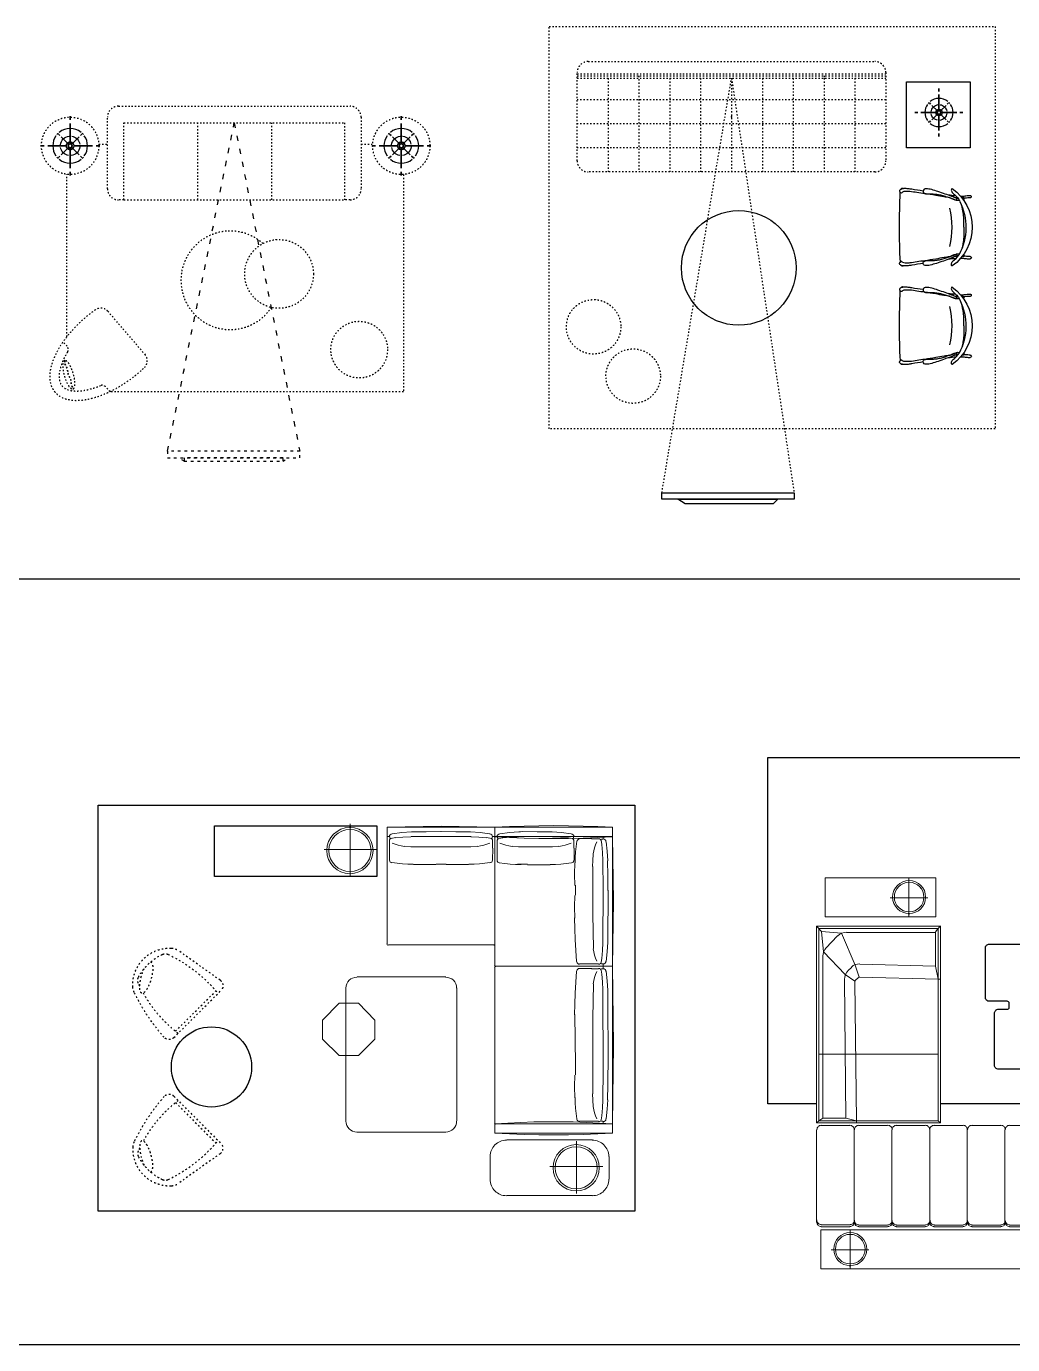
# Model space of a CAD drawing. Extents: x 185064 to 343242, y -369192 to -264966.
# Drawn here: x 240412 to 249358, y -295675 to -283719 of the extents above; entities that cross this region are included whole.
import ezdxf

# ---------------------------------------------------------------- set-up
doc = ezdxf.new("R2010")
doc.units = 0
doc.linetypes.add('ACAD_ISO03W100', pattern=[30, 12, -18])
doc.layers.add('0-墙体', color=255, linetype='Continuous', lineweight=30)
doc.layers.add('PUB_HATCH', color=163, linetype='Continuous')
doc.layers.add('打印框', color=4, linetype='Continuous')

# ---------------------------------------------------------------- blocks, each defined once
blk = doc.blocks.new('aweraetr')
at = {"layer": 'PUB_HATCH', "color": 1, "linetype": 'ACAD_ISO03W100', "ltscale": 2}
for p, q in [((14570, -483082), (14524, -483052)), ((15467, -483082), (15512, -483052))]:
    blk.add_line(p, q, dxfattribs=at)
for points in [[(14418, -482992), (14418, -483052), (15618, -483052), (15618, -482992)], [(14570, -483082), (15467, -483082), (15467, -483052), (14570, -483052)]]:
    blk.add_lwpolyline(points, close=True, dxfattribs=at)
blk = doc.blocks.new('WERAWERAWE')
at = {"color": 8, "linetype": 'Continuous'}
for p, q in [((106863.5, -18799.3), (106863.5, -18775)), ((106863.5, -18775), (106863.5, -18799.3)), ((106863.5, -18944.5), (106863.5, -18823.6)), ((106863.5, -18823.6), (106863.5, -18944.5)), ((106805.5, -18911.4), (106853.6, -18959.5)), ((106853.6, -18959.5), (106805.5, -18911.4)), ((106873.5, -18959.5), (106921.6, -18911.4)), ((106921.6, -18911.4), (106873.5, -18959.5)), ((106931.2, -18901.8), (106940.9, -18892.1)), ((106940.9, -18892.1), (106931.2, -18901.8)), ((106669.1, -18969.4), (106693.4, -18969.4)), ((106693.4, -18969.4), (106669.1, -18969.4)), ((106717.7, -18969.4), (106838.6, -18969.4)), ((106838.6, -18969.4), (106717.7, -18969.4)), ((106805.5, -19027.5), (106853.6, -18979.4)), ((106853.6, -18979.4), (106805.5, -19027.5)), ((106863.5, -19115.3), (106863.5, -18994.4)), ((106863.5, -18994.4), (106863.5, -19115.3)), ((106873.5, -18979.4), (106921.6, -19027.5)), ((106921.6, -19027.5), (106873.5, -18979.4)), ((106888.5, -18969.4), (107009.4, -18969.4)), ((107009.4, -18969.4), (106888.5, -18969.4)), ((107058, -18969.4), (107033.7, -18969.4)), ((107033.7, -18969.4), (107058, -18969.4)), ((106863.5, -19163.9), (106863.5, -19139.6)), ((106863.5, -19139.6), (106863.5, -19163.9))]:
    blk.add_line(p, q, dxfattribs=at)
at = {"color": 3, "linetype": 'Continuous'}
for p, q in [((106786.2, -18892.1), (106795.9, -18901.8)), ((106795.9, -18901.8), (106786.2, -18892.1)), ((106786.2, -19046.8), (106795.9, -19037.1)), ((106795.9, -19037.1), (106786.2, -19046.8)), ((106931.2, -19037.1), (106940.9, -19046.8)), ((106940.9, -19046.8), (106931.2, -19037.1))]:
    blk.add_line(p, q, dxfattribs=at)
for major_axis, start_param, end_param in [((113.9, 0), 0.888609, 2.25296), ((-113.9, 0.4), -0.613826, 0.003279), ((111.3, 24.3), 2.125594, 2.22504), ((111.3, 24.3), 2.125594, 2.22504), ((-111.2, 24.8), 4.06263, 4.162076), ((113.9, 0.4), -0.003338, 0.613767), ((113.9, 0.4), 3.138263, 3.755368), ((-113.9, 0.4), 2.527791, 3.144896), ((-111.3, 24.5), 0.918242, 1.017688), ((-111.3, 24.5), 0.918242, 1.017688), ((113.9, 0), 4.03019, 5.394541), ((111.2, 24.6), -1.01888, -0.919434), ((111.2, 24.6), -1.01888, -0.919434)]:
    blk.add_ellipse((106863.5, -18969.4), major_axis=major_axis, ratio=1, start_param=start_param, end_param=end_param, dxfattribs=at)
at = {"color": 8, "linetype": 'Continuous', "extrusion": (0, 0, -1)}
for major_axis, start_param, end_param in [((45.3, 45.3), 4.030214, 5.394564), ((45.3, 45.3), -0.801005, -0.701559), ((45.3, 45.3), -0.801005, -0.701559), ((45.3, 45.3), -0.617105, 0), ((46, 44.7), -0.014483, 0.602622), ((45.3, 45.3), 3.843152, 3.942598), ((45.3, 45.3), 3.843152, 3.942598), ((46, 44.7), 3.127109, 3.744214), ((45.3, 45.3), 2.524488, 3.141593), ((10.2, 9.6), 4.712363, 10.995548), ((9.91, 9.91), 3.372739, 4.481242), ((9.91, 9.91), -1.33965, -0.231147), ((9.91, 9.91), 1.801943, 2.910446), ((45.3, 45.3), 0.888621, 2.252972), ((9.91, 9.91), 0.231147, 1.33965), ((45.3, 45.3), 0.701559, 0.801005), ((45.3, 45.3), 0.701559, 0.801005), ((45.3, 45.3), 2.340587, 2.440033), ((45.3, 45.3), 2.340587, 2.440033)]:
    blk.add_ellipse((106863.5, -18969.4), major_axis=major_axis, ratio=1, start_param=start_param, end_param=end_param, dxfattribs=at)
at = {"color": 1, "linetype": 'Continuous'}
blk.add_ellipse((106863.5, -18969.4), major_axis=(-111.2, 24.8), ratio=1, start_param=4.06263, end_param=4.162076, dxfattribs=at)
at = {"color": 8, "linetype": 'Continuous'}
for major_axis, start_param, end_param in [((-24.9, 0), 3.141593, 9.424778), ((24.9, 0.3), 1.789211, 2.897713), ((-24.9, 0.3), 0.243913, 1.352416), ((12.5, 0.1), 1.791898, 2.9004), ((-12.5, 0.1), 0.240329, 1.348832), ((-12.5, 0.1), 3.382057, 4.49056), ((12.5, 0.1), -1.349407, -0.240905), ((-24.9, 0.3), 3.385683, 4.494186), ((24.9, 0.3), -1.352603, -0.2441)]:
    blk.add_ellipse((106863.5, -18969.4), major_axis=major_axis, ratio=1, start_param=start_param, end_param=end_param, dxfattribs=at)
blk = doc.blocks.new('awsrter')
at = {"layer": '0-墙体', "color": 3}
for centre, radius, start, end in [((387503, -160626), 401, 305.7317, 54.1743), ((393126, -160631), 5832, 177.0752, 182.8308), ((387808, -160220), 184, 239.1675, 267.0355), ((387363, -160626), 489, 333.5794, 27.9916), ((387888, -160371), 10, 269.953, 93.286), ((387024, -160626), 709, 346.8204, 13.0856), ((387808, -161033), 184, 92.8767, 120.7385), ((387887, -160883), 10, 266.62, 89.953)]:
    blk.add_arc(centre, radius, start, end, dxfattribs=at)
at = {"layer": '0-墙体', "color": 3, "extrusion": (0, 0, -1)}
blk.add_ellipse((387833, -160386), major_axis=(2.38, -7.1), ratio=0.668882, dxfattribs=at)
at = {"layer": '0-墙体', "color": 3}
blk.add_ellipse((387833, -160867), major_axis=(2.39, 7.09), ratio=0.668882, dxfattribs=at)
for points, knots in [([(387493, -160323), (387462, -160318), (387420, -160311), (387366, -160302), (387335, -160300), (387310, -160304), (387298, -160314), (387292, -160325), (387298, -160331), (387302, -160333)], [315.073608, 315.073608, 315.073608, 315.073608, 411.368041, 442.28984, 477.587134, 504.72179, 514.498823, 524.652631, 537.847696, 537.847696, 537.847696, 537.847696]), ([(387325, -160302), (387325, -160302), (387325, -160301), (387320, -160300), (387314, -160300), (387311, -160303), (387309, -160304)], [2.8263, 2.8263, 2.8263, 2.8263, 3.464441, 8.118627, 15.821874, 20.456079, 20.456079, 20.456079, 20.456079]), ([(387738, -160302), (387737, -160302), (387733, -160303), (387730, -160311), (387729, -160328), (387751, -160348), (387772, -160367), (387787, -160384), (387793, -160394), (387795, -160397)], [0, 0, 0, 0, 3.799787, 11.222667, 22.640105, 53.579866, 90.266542, 112.181213, 122.867868, 122.867868, 122.867868, 122.867868]), ([(387714, -160379), (387699, -160377), (387660, -160370), (387591, -160358), (387516, -160345), (387443, -160337), (387388, -160325), (387349, -160326), (387322, -160326), (387316, -160339), (387307, -160339), (387303, -160336), (387302, -160333), (387302, -160333)], [321.988457, 321.988457, 321.988457, 321.988457, 368.644284, 439.117019, 532.627704, 597.892965, 659.439925, 696.882656, 720.275485, 729.796097, 736.883417, 743.747429, 743.747483, 743.747483, 743.747483, 743.747483]), ([(387769, -160382), (387768, -160381), (387773, -160378), (387777, -160375), (387779, -160375)], [61.639385, 61.639385, 61.639385, 61.639385, 68.233266, 73.516136, 73.516136, 73.516136, 73.516136]), ([(387797, -160400), (387791, -160400), (387783, -160401), (387775, -160401), (387771, -160400), (387770, -160399)], [39.6476, 39.6476, 39.6476, 39.6476, 50.470307, 58.829714, 62.90437, 62.90437, 62.90437, 62.90437]), ([(387787, -160385), (387786, -160385), (387782, -160385), (387778, -160385), (387774, -160384)], [42.895046, 42.895046, 42.895046, 42.895046, 45.554577, 56.033693, 56.033693, 56.033693, 56.033693]), ([(387809, -160367), (387814, -160367), (387828, -160366), (387849, -160364), (387871, -160361), (387882, -160361), (387887, -160361)], [105.524012, 105.524012, 105.524012, 105.524012, 119.005066, 149.530306, 168.874441, 183.875131, 183.875131, 183.875131, 183.875131]), ([(387888, -160381), (387881, -160381), (387867, -160381), (387851, -160382), (387842, -160383), (387837, -160383)], [0, 0, 0, 0, 18.844344, 43.274717, 47.412661, 47.412661, 47.412661, 47.412661]), ([(387835, -160627), (387835, -160617), (387835, -160584), (387834, -160534), (387827, -160484), (387821, -160458), (387819, -160449)], [0, 0, 0, 0, 29.255842, 97.631047, 151.168733, 179.203758, 179.203758, 179.203758, 179.203758]), ([(387835, -160627), (387835, -160636), (387835, -160669), (387834, -160719), (387826, -160769), (387820, -160795), (387818, -160805)], [0, 0, 0, 0, 29.255842, 97.631047, 151.168733, 179.203757, 179.203757, 179.203757, 179.203757]), ([(387796, -160853), (387791, -160853), (387783, -160852), (387775, -160852), (387771, -160853), (387769, -160854)], [39.6476, 39.6476, 39.6476, 39.6476, 50.470307, 58.829714, 62.90437, 62.90437, 62.90437, 62.90437]), ([(387493, -160930), (387461, -160935), (387419, -160941), (387366, -160950), (387335, -160952), (387310, -160948), (387297, -160939), (387291, -160927), (387297, -160922), (387302, -160919)], [315.073608, 315.073608, 315.073608, 315.073608, 411.368041, 442.28984, 477.587134, 504.72179, 514.498823, 524.652631, 537.847696, 537.847696, 537.847696, 537.847696]), ([(387714, -160874), (387698, -160877), (387660, -160883), (387591, -160895), (387515, -160908), (387442, -160916), (387388, -160927), (387349, -160927), (387322, -160927), (387315, -160913), (387306, -160913), (387302, -160917), (387302, -160919), (387302, -160919)], [321.988457, 321.988457, 321.988457, 321.988457, 368.644284, 439.117019, 532.627704, 597.892965, 659.439925, 696.882656, 720.275485, 729.796097, 736.883417, 743.747429, 743.747483, 743.747483, 743.747483, 743.747483]), ([(387325, -160950), (387325, -160950), (387324, -160952), (387319, -160953), (387313, -160952), (387310, -160950), (387309, -160949)], [2.8263, 2.8263, 2.8263, 2.8263, 3.464441, 8.118627, 15.821874, 20.456079, 20.456079, 20.456079, 20.456079]), ([(387768, -160871), (387768, -160872), (387773, -160876), (387777, -160878), (387778, -160879)], [61.639385, 61.639385, 61.639385, 61.639385, 68.233266, 73.516136, 73.516136, 73.516136, 73.516136]), ([(387787, -160869), (387786, -160869), (387782, -160868), (387778, -160868), (387774, -160869)], [42.895046, 42.895046, 42.895046, 42.895046, 45.554577, 56.033693, 56.033693, 56.033693, 56.033693]), ([(387809, -160886), (387813, -160886), (387828, -160887), (387849, -160890), (387870, -160893), (387882, -160893), (387887, -160893)], [105.524012, 105.524012, 105.524012, 105.524012, 119.005066, 149.530306, 168.874441, 183.875131, 183.875131, 183.875131, 183.875131]), ([(387887, -160873), (387881, -160873), (387866, -160872), (387851, -160871), (387841, -160871), (387837, -160870)], [0, 0, 0, 0, 18.844344, 43.274717, 47.412661, 47.412661, 47.412661, 47.412661])]:
    blk.add_open_spline(points, degree=3, knots=knots, dxfattribs=at)
for points in [[(387304, -160309), (387306, -160307), (387307, -160306), (387309, -160304)], [(387769, -160364), (387747, -160362), (387724, -160359), (387702, -160356)], [(387769, -160382), (387769, -160382), (387769, -160382), (387769, -160382)], [(387831, -160379), (387826, -160380), (387823, -160380), (387820, -160381)], [(387834, -160393), (387833, -160393), (387831, -160394), (387830, -160394)], [(387834, -160860), (387832, -160860), (387831, -160860), (387829, -160859)], [(387304, -160943), (387305, -160945), (387307, -160947), (387309, -160949)], [(387768, -160889), (387746, -160892), (387724, -160894), (387702, -160897)], [(387768, -160871), (387768, -160871), (387768, -160871), (387768, -160872)], [(387830, -160874), (387826, -160874), (387823, -160873), (387820, -160872)]]:
    blk.add_open_spline(points, degree=3, dxfattribs=at)
for points in [[(387774, -160384), (387735, -160369), (387679, -160348), (387618, -160327), (387565, -160311), (387540, -160305), (387521, -160304), (387501, -160308), (387493, -160323), (387496, -160335), (387519, -160346), (387540, -160347), (387568, -160347), (387610, -160350), (387649, -160358), (387687, -160370), (387719, -160381), (387753, -160392), (387770, -160399)], [(387770, -160399), (387771, -160398), (387773, -160397), (387774, -160394), (387775, -160389), (387775, -160386), (387774, -160384)], [(387774, -160869), (387735, -160884), (387678, -160905), (387617, -160926), (387565, -160942), (387540, -160947), (387520, -160949), (387501, -160945), (387493, -160930), (387496, -160917), (387518, -160906), (387540, -160906), (387568, -160906), (387609, -160903), (387648, -160895), (387687, -160883), (387719, -160873), (387753, -160861), (387769, -160854)], [(387737, -160952), (387734, -160950), (387730, -160944), (387730, -160932), (387748, -160908), (387775, -160883), (387789, -160866), (387801, -160844)], [(387769, -160854), (387771, -160855), (387772, -160856), (387774, -160860), (387775, -160864), (387774, -160867), (387774, -160869)]]:
    blk.add_spline(points, degree=3, dxfattribs=at)
blk = doc.blocks.new('waretawet')
at = {"color": 1, "linetype": 'Continuous', "ltscale": 1000}
for points in [[(1066371, 350141), (1066430, 350141), (1066430, 348941), (1066371, 348941)], [(1066371, 349996), (1066371, 349090), (1066331, 349132), (1066331, 349930)]]:
    blk.add_lwpolyline(points, close=True, dxfattribs=at)
blk = doc.blocks.new('w3231234')
at = {"color": 3, "lineweight": 0}
for points in [[(296764, -285926), (296760, -285927), (296757, -285929), (296754, -285933), (296753, -285937)], [(296757, -285939), (296757, -286416), (296757, -286896)], [(297739, -285951), (297739, -285929), (296766, -285929)], [(297502, -285970), (297496, -286018), (297491, -286067), (297488, -286116), (297486, -286164)], [(297523, -285948), (297515, -285951), (297507, -285955), (297502, -285963), (297499, -285971)], [(297524, -285948), (297634, -285948)], [(297632, -285948), (297697, -285948)], [(297679, -285973), (297668, -286000), (297659, -286028), (297653, -286056), (297649, -286085)], [(297717, -285954), (297709, -285949), (297699, -285948)], [(297736, -285951), (297725, -285952), (297714, -285954)], [(297736, -285951), (297725, -285952), (297714, -285954)], [(297722, -285964), (297720, -285959), (297717, -285954)], [(297720, -285964), (297729, -286002)], [(297735, -286143), (297733, -286071), (297726, -286000)], [(297764, -285973), (297761, -285963), (297755, -285955), (297747, -285950), (297737, -285948)], [(297764, -285973), (297761, -285963), (297755, -285955), (297747, -285950), (297737, -285948)], [(297824, -286416), (297824, -285929), (297739, -285929), (297739, -285951)], [(297782, -286147), (297775, -286060), (297764, -285974)], [(297782, -286147), (297775, -286060), (297764, -285974)], [(297651, -286086), (297646, -286143), (297644, -286200)], [(297485, -286165), (297483, -286267), (297485, -286370)], [(297644, -286633), (297644, -286416), (297644, -286201)], [(297739, -286144), (297739, -286416), (297739, -286690)], [(297783, -286415), (297782, -286281), (297780, -286147)], [(297783, -286415), (297782, -286281), (297780, -286147)], [(297485, -286462), (297483, -286564), (297485, -286666)], [(297486, -286463), (297486, -286416), (297486, -286371)], [(297739, -286883), (297739, -286905), (297824, -286905), (297824, -286416)], [(297780, -286685), (297782, -286550), (297783, -286416)], [(297780, -286685), (297782, -286550), (297783, -286416)], [(297486, -286667), (297488, -286716), (297491, -286764), (297496, -286813), (297502, -286862)], [(297644, -286631), (297646, -286688), (297651, -286745)], [(297726, -286831), (297733, -286760), (297735, -286688)], [(297764, -286857), (297775, -286771), (297782, -286684)], [(297764, -286857), (297775, -286771), (297782, -286684)], [(297649, -286746), (297653, -286775), (297659, -286803), (297668, -286831), (297679, -286858)], [(297729, -286832), (297720, -286870)], [(295047, -286903), (295041, -287037), (295036, -287170), (295033, -287304), (295032, -287437), (295033, -287571), (295036, -287704), (295041, -287838), (295047, -287971)], [(295048, -287972), (295133, -287972), (295149, -287616), (295149, -287259), (295133, -286905)], [(295048, -286905), (295133, -286905)], [(295141, -286902), (295137, -286903), (295134, -286905), (295131, -286909), (295130, -286913)], [(295156, -287887), (295133, -287887), (295133, -286915)], [(295143, -286905), (295623, -286905), (296551, -286905)], [(296561, -286915), (296561, -287887), (296539, -287887)], [(296561, -286913), (296560, -286909), (296558, -286905), (296554, -286903), (296550, -286902)], [(296572, -286902), (296568, -286903), (296564, -286905), (296562, -286909), (296561, -286913)], [(296561, -286915), (296561, -287887), (296586, -287887)], [(297729, -286905), (297252, -286905), (296573, -286905)], [(296753, -286894), (296754, -286898), (296757, -286902), (296760, -286904), (296764, -286905)], [(296766, -286905), (297739, -286905), (297739, -286883)], [(297499, -286945), (297493, -286994), (297488, -287043), (297485, -287091), (297483, -287140)], [(297499, -286860), (297502, -286869), (297507, -286876), (297515, -286881), (297523, -286883)], [(297523, -286924), (297515, -286926), (297507, -286931), (297502, -286938), (297499, -286947)], [(297634, -286886), (297524, -286883)], [(297524, -286924), (297633, -286924)], [(297696, -286883), (297632, -286883)], [(297632, -286924), (297697, -286924)], [(297679, -286949), (297668, -286976), (297659, -287004), (297653, -287032), (297649, -287061)], [(297713, -286930), (297705, -286925), (297696, -286924)], [(297699, -286883), (297709, -286882), (297717, -286877)], [(297719, -286940), (297717, -286934), (297713, -286930)], [(297714, -286877), (297725, -286879), (297736, -286880)], [(297714, -286877), (297725, -286879), (297736, -286880)], [(297736, -286927), (297725, -286928), (297714, -286930)], [(297736, -286927), (297725, -286928), (297714, -286930)], [(297717, -286877), (297720, -286873), (297722, -286867)], [(297717, -287887), (297739, -287887), (297739, -286915)], [(297736, -286904), (297729, -287037), (297724, -287170), (297721, -287304), (297720, -287437), (297721, -287571), (297724, -287704), (297729, -287837), (297736, -287971)], [(297720, -286940), (297726, -286978)], [(297739, -286913), (297738, -286909), (297735, -286905), (297732, -286903), (297728, -286902)], [(297737, -286883), (297747, -286881), (297755, -286876), (297761, -286868), (297764, -286858)], [(297737, -286883), (297747, -286881), (297755, -286876), (297761, -286868), (297764, -286858)], [(297764, -286949), (297761, -286939), (297755, -286931), (297747, -286926), (297737, -286924)], [(297764, -286949), (297761, -286939), (297755, -286931), (297747, -286926), (297737, -286924)], [(297824, -286905), (297739, -286905)], [(297782, -287123), (297775, -287036), (297764, -286950)], [(297782, -287123), (297775, -287036), (297764, -286950)], [(297822, -287971), (297828, -287838), (297833, -287704), (297836, -287571), (297837, -287437), (297836, -287304), (297833, -287170), (297828, -287037), (297822, -286903)], [(297651, -287062), (297646, -287119), (297644, -287176)], [(297735, -287119), (297733, -287047), (297726, -286975)], [(297483, -287142), (297486, -287126), (297484, -287109)], [(297486, -287202), (297486, -287158), (297486, -287110)], [(297644, -287372), (297644, -287158), (297644, -287177)], [(297736, -287429), (297739, -287158)], [(297739, -287154), (297738, -287118)], [(297783, -287154), (297782, -287138), (297780, -287122)], [(297783, -287154), (297782, -287138), (297780, -287122)], [(297780, -287423), (297782, -287289), (297783, -287155)], [(297780, -287423), (297782, -287289), (297783, -287155)], [(297482, -287200), (297480, -287303), (297482, -287405)], [(297483, -287406), (297485, -287455), (297488, -287503), (297493, -287552), (297499, -287600)], [(297644, -287370), (297646, -287427), (297651, -287484)], [(297726, -287570), (297733, -287499), (297735, -287427)], [(297764, -287596), (297775, -287510), (297782, -287423)], [(297764, -287596), (297775, -287510), (297782, -287423)], [(297649, -287485), (297653, -287514), (297659, -287542), (297668, -287570), (297679, -287597)], [(295175, -287647), (295167, -287650), (295160, -287656), (295155, -287663), (295152, -287672)], [(295156, -287783), (295156, -287672)], [(295372, -287632), (295323, -287633), (295274, -287637), (295225, -287641), (295177, -287648)], [(295574, -287631), (295472, -287628), (295369, -287630)], [(296125, -287631), (295667, -287635), (295623, -287635), (295576, -287635)], [(296517, -287645), (296418, -287638), (296318, -287633), (296219, -287630), (296120, -287628)], [(296542, -287672), (296540, -287663), (296535, -287656), (296528, -287650), (296519, -287647)], [(296542, -287672), (296542, -287783)], [(296603, -287647), (296594, -287650), (296587, -287656), (296582, -287663), (296580, -287672)], [(296583, -287783), (296583, -287672)], [(297001, -287628), (296902, -287630), (296803, -287633), (296703, -287638), (296604, -287645)], [(297203, -287631), (297101, -287628), (296999, -287630)], [(297205, -287635), (297252, -287635), (297297, -287635)], [(297499, -287630), (297397, -287628), (297295, -287631)], [(297499, -287599), (297502, -287608), (297507, -287615), (297515, -287620), (297523, -287622)], [(297695, -287648), (297647, -287641), (297598, -287637), (297549, -287633), (297500, -287632)], [(297634, -287625), (297524, -287625)], [(297696, -287622), (297632, -287622)], [(297716, -287672), (297714, -287663), (297709, -287656), (297702, -287650), (297694, -287647)], [(297696, -287622), (297705, -287621), (297713, -287616)], [(297713, -287616), (297717, -287612), (297719, -287606)], [(297714, -287616), (297725, -287618), (297736, -287619)], [(297714, -287616), (297725, -287618), (297736, -287619)], [(297726, -287571), (297720, -287609)], [(297720, -287672), (297720, -287783)], [(297737, -287622), (297747, -287620), (297755, -287615), (297761, -287607), (297764, -287597)], [(297737, -287622), (297747, -287620), (297755, -287615), (297761, -287607), (297764, -287597)], [(295156, -287845), (295155, -287780)], [(295404, -287789), (295347, -287792), (295290, -287797)], [(296403, -287799), (296090, -287792), (295623, -287792), (295405, -287792)], [(296539, -287780), (296539, -287845)], [(296583, -287845), (296583, -287780)], [(296722, -287799), (297034, -287792), (297252, -287792), (297467, -287792)], [(297579, -287797), (297522, -287792), (297465, -287789)], [(297717, -287780), (297717, -287845)], [(295623, -287972), (295133, -287972), (295133, -287887), (295156, -287887)], [(295152, -287886), (295154, -287896), (295160, -287904), (295167, -287910), (295177, -287912)], [(295152, -287886), (295154, -287896), (295160, -287904), (295167, -287910), (295177, -287912)], [(295153, -287845), (295153, -287854), (295158, -287862)], [(295159, -287862), (295156, -287873), (295156, -287885)], [(295159, -287862), (295156, -287873), (295156, -287885)], [(295158, -287862), (295163, -287866), (295168, -287868)], [(295168, -287868), (295206, -287875)], [(295289, -287797), (295260, -287801), (295232, -287808), (295205, -287817), (295178, -287828)], [(295178, -287913), (295265, -287924), (295351, -287930)], [(295178, -287913), (295265, -287924), (295351, -287930)], [(295204, -287875), (295276, -287881), (295347, -287884)], [(295348, -287884), (295623, -287887), (296346, -287884)], [(296539, -287887), (296561, -287887), (296561, -287972), (295623, -287972)], [(296343, -287930), (296430, -287924), (296516, -287913)], [(296343, -287930), (296430, -287924), (296516, -287913)], [(296347, -287884), (296419, -287881), (296490, -287875)], [(296513, -287828), (296486, -287817), (296459, -287808), (296431, -287801), (296402, -287797)], [(296491, -287875), (296526, -287868)], [(296514, -287912), (296524, -287910), (296532, -287904), (296537, -287896), (296539, -287886)], [(296514, -287912), (296524, -287910), (296532, -287904), (296537, -287896), (296539, -287886)], [(296526, -287868), (296531, -287866), (296536, -287862)], [(296536, -287862), (296541, -287854), (296542, -287845)], [(296539, -287885), (296538, -287873), (296536, -287862)], [(296539, -287885), (296538, -287873), (296536, -287862)], [(296586, -287887), (296561, -287887), (296561, -287972), (297252, -287972)], [(296580, -287845), (296581, -287854), (296586, -287862)], [(296586, -287862), (296584, -287873), (296583, -287885)], [(296586, -287862), (296584, -287873), (296583, -287885)], [(296583, -287886), (296585, -287896), (296590, -287904), (296598, -287910), (296607, -287912)], [(296583, -287886), (296585, -287896), (296590, -287904), (296598, -287910), (296607, -287912)], [(296586, -287862), (296590, -287866), (296596, -287868)], [(296633, -287875), (296599, -287868)], [(296606, -287913), (296692, -287924), (296779, -287930)], [(296606, -287913), (296692, -287924), (296779, -287930)], [(296720, -287797), (296691, -287801), (296663, -287808), (296635, -287817), (296608, -287828)], [(296631, -287875), (296703, -287881), (296775, -287884)], [(297524, -287884), (297252, -287887), (296776, -287884)], [(297252, -287972), (297739, -287972), (297739, -287887), (297717, -287887)], [(297518, -287930), (297604, -287924), (297691, -287913)], [(297518, -287930), (297604, -287924), (297691, -287913)], [(297522, -287884), (297593, -287881), (297665, -287875)], [(297691, -287828), (297664, -287817), (297637, -287808), (297608, -287801), (297580, -287797)], [(297704, -287868), (297666, -287875)], [(297692, -287912), (297702, -287910), (297709, -287904), (297715, -287896), (297717, -287886)], [(297692, -287912), (297702, -287910), (297709, -287904), (297715, -287896), (297717, -287886)], [(297701, -287868), (297706, -287866), (297711, -287862)], [(297713, -287885), (297713, -287873), (297710, -287862)], [(297713, -287885), (297713, -287873), (297710, -287862)], [(297711, -287862), (297716, -287854), (297716, -287845)], [(295351, -287925), (295485, -287928), (295620, -287928)], [(295351, -287925), (295485, -287928), (295620, -287928)], [(295623, -287931), (296343, -287928)], [(295623, -287931), (296343, -287928)], [(295648, -287972), (297477, -287972)], [(296782, -287928), (297252, -287931)], [(296782, -287928), (297252, -287931)], [(297249, -287928), (297384, -287928), (297518, -287925)], [(297249, -287928), (297384, -287928), (297518, -287925)], [(297739, -287972), (297824, -287972)]]:
    blk.add_lwpolyline(points, dxfattribs=at)
for points in [[(297824, -285929), (297824, -286905), (297833, -286416)], [(295048, -287972), (295133, -287972), (295133, -286905), (295048, -286905)], [(297824, -287972), (297739, -287972), (297739, -286905), (297824, -286905)], [(296561, -287972), (295133, -287972), (295847, -287982)], [(297739, -287972), (296561, -287972), (297151, -287982)]]:
    blk.add_lwpolyline(points, close=True, dxfattribs=at)
blk = doc.blocks.new('AWEAWERTE')
at = {"color": 3, "linetype": 'ACAD_ISO03W100', "lineweight": -2}
for p, q in [((504610.9, -516600.9), (504964.9, -516247.1)), ((505041, -516253.5), (505263.1, -516566.1))]:
    blk.add_line(p, q, dxfattribs=at)
at = {"color": 1, "linetype": 'ACAD_ISO03W100', "lineweight": -2}
blk.add_line((504658.4, -516588.5), (504961.5, -516285.6), dxfattribs=at)
for centre, radius, start, end in [((504236, -517122), 1107.2, 25.6161, 50.34869), ((505428.6, -515963.7), 991.8, 217.60466, 240.84725), ((504888.9, -516529.6), 379.4, 297.44463, 335.74712), ((505189.3, -516664.9), 50, 335.74712, 25.6161), ((505428.6, -515963.7), 991.8, 244.23395, 245.68111), ((505040.8, -516821.9), 50, 245.68111, 297.44463)]:
    blk.add_arc(centre, radius, start, end, dxfattribs=at)
at = {"color": 3, "linetype": 'ACAD_ISO03W100', "lineweight": -2}
for centre, radius, start, end in [((505000.2, -516282.5), 50, 35.39548, 134.98171), ((504646.2, -516636.3), 50, 134.98171, 228.64857), ((505181.6, -516624.1), 100, 2.83922, 35.39548), ((505617.9, -515532.3), 1520.7, 228.64857, 244.00781), ((505005.1, -516632.8), 276.7, 266.80606, 2.83922), ((504995.3, -516809.2), 100, 244.00781, 266.80606)]:
    blk.add_arc(centre, radius, start, end, dxfattribs=at)
at = {"color": 1, "linetype": 'ACAD_ISO03W100', "lineweight": -2}
blk.add_ellipse((505061.2, -516807.9), major_axis=(-117.3, -33), ratio=0.310318, start_param=3.140727, end_param=8.403288, dxfattribs=at)
blk = doc.blocks.new('awerare')
h = blk.add_hatch(color=1)
h.dxf.hatch_style = 2
h.paths.add_polyline_path([(297832, -285591), (297830, -285597), (297824, -285599), (297818, -285597), (297816, -285591), (297818, -285586), (297824, -285583), (297830, -285586)])
h = blk.add_hatch(color=1)
h.dxf.hatch_style = 2
h.paths.add_polyline_path([(294955, -287644), (294953, -287650), (294947, -287652), (294942, -287650), (294939, -287644), (294942, -287638), (294947, -287636), (294953, -287638)])
at = {"color": 1, "lineweight": 0}
blk.add_lwpolyline([(296226, -285493), (296074, -285342), (295901, -285342), (295752, -285493), (295752, -285667), (295901, -285816), (296074, -285816), (296226, -285667)], close=True, dxfattribs=at)
for points in [[(297622, -285355), (297622, -285831)], [(297852, -285591), (297376, -285591)], [(294630, -286861), (294614, -286862), (294600, -286864), (294585, -286868), (294571, -286873), (294558, -286879), (294546, -286886), (294534, -286895), (294524, -286905), (294514, -286915), (294505, -286927), (294498, -286939), (294492, -286952), (294486, -286966), (294483, -286981), (294481, -286995), (294480, -287011)], [(294631, -286861), (294837, -286861)], [(294985, -287011), (294984, -286995), (294982, -286981), (294978, -286966), (294973, -286952), (294967, -286939), (294959, -286927), (294951, -286915), (294941, -286905), (294930, -286895), (294919, -286886), (294906, -286879), (294893, -286873), (294880, -286868), (294865, -286864), (294850, -286862), (294835, -286861)], [(294483, -287789), (294483, -287012)], [(294988, -287012), (294988, -287789)], [(294745, -287404), (294745, -287884)], [(294976, -287644), (294499, -287644)], [(294480, -287788), (294481, -287803), (294483, -287818), (294486, -287832), (294492, -287846), (294498, -287859), (294505, -287872), (294514, -287883), (294524, -287894), (294534, -287903), (294546, -287912), (294558, -287920), (294571, -287926), (294585, -287931), (294600, -287935), (294614, -287937), (294630, -287938)], [(294835, -287938), (294850, -287937), (294865, -287935), (294880, -287931), (294893, -287926), (294906, -287920), (294919, -287912), (294930, -287903), (294941, -287894), (294951, -287883), (294959, -287872), (294967, -287859), (294973, -287846), (294978, -287832), (294982, -287818), (294984, -287803), (294985, -287788)], [(294837, -287941), (294631, -287941)]]:
    blk.add_lwpolyline(points, dxfattribs=at)
at = {"color": 3, "lineweight": 0}
for points in [[(295157, -285553), (295137, -285555), (295118, -285561), (295101, -285570), (295087, -285583), (295075, -285597), (295065, -285614), (295060, -285633), (295058, -285653)], [(295159, -285553), (296365, -285553)], [(296463, -285653), (296461, -285633), (296455, -285614), (296446, -285597), (296434, -285583), (296419, -285570), (296402, -285561), (296383, -285555), (296363, -285553)], [(295058, -286460), (295058, -285655)], [(296466, -285655), (296466, -286460)], [(295058, -286458), (295060, -286478), (295065, -286497), (295075, -286514), (295087, -286529), (295101, -286541), (295118, -286550), (295137, -286556), (295157, -286558)], [(296363, -286558), (296383, -286556), (296402, -286550), (296419, -286541), (296434, -286529), (296446, -286514), (296455, -286497), (296461, -286478), (296463, -286458)], [(296365, -286561), (295159, -286561)]]:
    blk.add_lwpolyline(points, dxfattribs=at)
at = {"color": 1, "lineweight": 0}
for centre, radius in [((297611, -285590), 210), ((297611, -285590), 191), ((294734, -287642), 210), ((294734, -287642), 191)]:
    blk.add_circle(centre, radius, dxfattribs=at)
at = {"layer": '打印框', "color": 8}
blk.add_lwpolyline([(294341, -283307), (298023, -283307), (298023, -288175), (294341, -288175)], close=True, dxfattribs=at)
at = {"layer": '打印框', "color": 1}
blk.add_lwpolyline([(297834, -285835), (297375, -285835), (297375, -284361), (297834, -284361)], close=True, dxfattribs=at)
blk.add_circle((295648, -284334), 364, dxfattribs=at)
at = {"color": 2, "lineweight": -2, "yscale": 1.210000000006402, "zscale": 1.21, "rotation": 180}
for p, xscale in [((905961, -909080), 1.210000000006402), ((-314665, -909080), -1.210000000006402)]:
    blk.add_blockref('AWEAWERTE', p, dxfattribs=dict(at, xscale=xscale))
at = {"layer": '打印框'}
blk.add_blockref('w3231234', (0, 0), dxfattribs=at)
blk = doc.blocks.new('A$C13056532')
at = {"color": 3}
blk.add_lwpolyline([(1776, 954), (1776, 894, 0.414214), (1806, 864), (2076, 864, -0.414214), (2136, 804), (2136, 60, -0.414214), (2076, 0), (1068, 0, -0.414214), (1008, 60), (1008, 363, 0.414214), (978, 393), (918, 393, 0.414214), (888, 363), (888, 234, -0.414214), (828, 174), (60, 174, -0.414214), (0, 234), (0, 1175, -0.414214), (60, 1235), (843, 1235, 0.414214), (873, 1265), (873, 1297, 0.414214), (843, 1327), (748, 1327, -0.414214), (688, 1387), (688, 1831, -0.414214), (748, 1891), (1937, 1891, -0.414214), (1997, 1831), (1997, 1044, -0.414214), (1937, 984), (1806, 984, 0.414214)], format="xyb", close=True, dxfattribs=at)
blk = doc.blocks.new('erter')
at = {"layer": '打印框', "color": 3}
for p, q in [((217095, -291874), (217495, -291874)), ((217095, -291974), (217495, -291974)), ((216895, -292074), (216895, -292624)), ((216995, -292074), (216995, -292624)), ((217595, -292074), (217595, -292624)), ((217695, -292074), (217695, -292624)), ((216895, -292624), (216995, -292624)), ((216995, -292594), (217595, -292594)), ((217595, -292624), (217695, -292624))]:
    blk.add_line(p, q, dxfattribs=at)
for centre, radius, start, end in [((217095, -292074), 200, 90, 180), ((217095, -292074), 100, 90, 180), ((217495, -292074), 200, 0, 90), ((217495, -292074), 100, 0, 90)]:
    blk.add_arc(centre, radius, start, end, dxfattribs=at)
blk = doc.blocks.new('ertser')
h = blk.add_hatch(color=8)
h.dxf.hatch_style = 2
h.paths.add_polyline_path([(234592, -313628), (234590, -313633), (234584, -313636), (234579, -313633), (234576, -313628), (234579, -313622), (234584, -313620), (234590, -313622)])
at = {"color": 8, "lineweight": 0}
for points in [[(234439, -313798), (234439, -313457)], [(234606, -313628), (234262, -313628)]]:
    blk.add_lwpolyline(points, dxfattribs=at)
at = {"color": 3, "lineweight": 0}
blk.add_circle((234431, -313626), 150, dxfattribs=at)
at = {"color": 1, "lineweight": 0}
blk.add_circle((234431, -313626), 134, dxfattribs=at)
blk = doc.blocks.new('w123333')
at = {"color": 3, "lineweight": 0}
for points in [[(236450, -313044), (238234, -313044)], [(236450, -314169), (236450, -313044)], [(236472, -313067), (236450, -313044)], [(237754, -313067), (236472, -313067), (236472, -313806)], [(237075, -314147), (237075, -313067)], [(237754, -313067), (237754, -313044)], [(237776, -313777), (237754, -313067)], [(237754, -313067), (238215, -313067)], [(237871, -313092), (237754, -313067)], [(237890, -313777), (237871, -313092)], [(237871, -313092), (238180, -313092)], [(238180, -313897), (238180, -313092)], [(238182, -313091), (238211, -313070), (238236, -313045)], [(238215, -313067), (238215, -314147)], [(238234, -313044), (238234, -314169)], [(236472, -313806), (236450, -313806)], [(237732, -313821), (236472, -313806)], [(236472, -313806), (236472, -314147)], [(236472, -313806), (236497, -313900)], [(237732, -313821), (237740, -313820), (237746, -313816)], [(238003, -314102), (237795, -313907), (237738, -313821)], [(237744, -313815), (237770, -313787)], [(237772, -313785), (237775, -313781), (237776, -313776)], [(237773, -313783), (237883, -313818)], [(237833, -313881), (237861, -313853)], [(237862, -313852), (237875, -313835), (237885, -313817), (237891, -313797), (237893, -313776)], [(238171, -313941), (237883, -313818)], [(236472, -314112), (236472, -313900)], [(237751, -313916), (236497, -313900)], [(236497, -313900), (236497, -314112)], [(237753, -313916), (237776, -313914), (237799, -313907), (237819, -313896), (237837, -313881)], [(238171, -313941), (238190, -314124), (238003, -314102)], [(238038, -314080), (238145, -313976)], [(238149, -313976), (238164, -313959), (238174, -313939), (238181, -313918), (238183, -313895)], [(237964, -314112), (237985, -314110), (238006, -314104), (238025, -314094), (238042, -314081)], [(236472, -314147), (236450, -314169)], [(236450, -314169), (238234, -314169)], [(236497, -314112), (236472, -314147)], [(236472, -314147), (238215, -314147)], [(236497, -314112), (237962, -314112)], [(238190, -314124), (238234, -314169)]]:
    blk.add_lwpolyline(points, dxfattribs=at)
blk = doc.blocks.new('ertaertser')
at = {"color": 3, "lineweight": 0}
for points in [[(234012, -313922), (234012, -313082)], [(234054, -313041), (234046, -313042), (234039, -313044), (234032, -313048), (234027, -313053), (234022, -313059), (234018, -313065), (234016, -313073), (234015, -313081)], [(234053, -313044), (234312, -313044)], [(234353, -313081), (234352, -313073), (234350, -313065), (234346, -313059), (234341, -313053), (234335, -313048), (234329, -313044), (234321, -313042), (234313, -313041)], [(234353, -313082), (234353, -313922)], [(234395, -313041), (234388, -313042), (234380, -313044), (234373, -313048), (234368, -313053), (234363, -313059), (234359, -313065), (234357, -313073), (234356, -313081)], [(234394, -313044), (234656, -313044)], [(234697, -313081), (234696, -313073), (234694, -313065), (234690, -313059), (234685, -313053), (234680, -313048), (234673, -313044), (234666, -313042), (234658, -313041)], [(234694, -313082), (234694, -313922)], [(234737, -313041), (234729, -313042), (234721, -313044), (234714, -313048), (234709, -313053), (234704, -313059), (234700, -313065), (234698, -313073), (234697, -313081)], [(234997, -313044), (234735, -313044)], [(235038, -313081), (235037, -313073), (235035, -313065), (235031, -313059), (235027, -313053), (235021, -313048), (235014, -313044), (235007, -313042), (234999, -313041)], [(235078, -313041), (235070, -313042), (235062, -313044), (235056, -313048), (235050, -313053), (235045, -313059), (235041, -313065), (235039, -313073), (235038, -313081)], [(235038, -313082), (235038, -313922)], [(235076, -313044), (235338, -313044)], [(235379, -313081), (235378, -313073), (235376, -313065), (235372, -313059), (235368, -313053), (235362, -313048), (235355, -313044), (235348, -313042), (235340, -313041)], [(235379, -313082), (235379, -313922)], [(235422, -313041), (235414, -313042), (235406, -313044), (235400, -313048), (235394, -313053), (235389, -313059), (235385, -313065), (235383, -313073), (235382, -313081)], [(235420, -313044), (235682, -313044)], [(235723, -313081), (235723, -313073), (235720, -313065), (235717, -313059), (235712, -313053), (235706, -313048), (235699, -313044), (235692, -313042), (235684, -313041)], [(235720, -313082), (235720, -313922)], [(235763, -313041), (235755, -313042), (235747, -313044), (235741, -313048), (235735, -313053), (235730, -313059), (235726, -313065), (235724, -313073), (235723, -313081)], [(235761, -313044), (236023, -313044)], [(235761, -313044), (236023, -313044)], [(236064, -313081), (236064, -313073), (236061, -313065), (236058, -313059), (236053, -313053), (236047, -313048), (236040, -313044), (236033, -313042), (236025, -313041)], [(236104, -313041), (236096, -313042), (236089, -313044), (236082, -313048), (236076, -313053), (236071, -313059), (236068, -313065), (236065, -313073), (236064, -313081)], [(236064, -313698), (236064, -313082)], [(236102, -313044), (236364, -313044)], [(236102, -313044), (236364, -313044)], [(236405, -313081), (236405, -313073), (236402, -313065), (236399, -313059), (236394, -313053), (236388, -313048), (236381, -313044), (236374, -313042), (236366, -313041)], [(236405, -313698), (236405, -313082)], [(236064, -313903), (236064, -313698)], [(236405, -313903), (236405, -313698)], [(234015, -313898), (234015, -313906), (234017, -313914), (234020, -313922), (234025, -313928), (234031, -313934), (234038, -313938), (234046, -313940), (234054, -313941)], [(234015, -313921), (234016, -313929), (234018, -313936), (234022, -313943), (234027, -313949), (234032, -313954), (234039, -313957), (234046, -313959), (234054, -313960)], [(234315, -313944), (234053, -313944)], [(234312, -313963), (234053, -313963)], [(234313, -313960), (234321, -313959), (234329, -313957), (234335, -313954), (234341, -313949), (234346, -313943), (234350, -313936), (234352, -313929), (234353, -313921)], [(234317, -313941), (234324, -313941), (234332, -313938), (234339, -313935), (234344, -313930), (234349, -313924), (234353, -313917), (234355, -313910), (234356, -313902)], [(234356, -313901), (234356, -313910), (234358, -313917), (234361, -313925), (234366, -313932), (234372, -313937), (234380, -313941), (234387, -313944), (234395, -313944)], [(234356, -313921), (234357, -313929), (234359, -313936), (234363, -313943), (234368, -313949), (234373, -313954), (234380, -313957), (234388, -313959), (234395, -313960)], [(234656, -313948), (234394, -313948)], [(234656, -313963), (234394, -313963)], [(234658, -313944), (234666, -313944), (234673, -313941), (234680, -313938), (234685, -313933), (234690, -313927), (234694, -313920), (234696, -313913), (234697, -313905)], [(234658, -313960), (234666, -313959), (234673, -313957), (234680, -313954), (234685, -313949), (234690, -313943), (234694, -313936), (234696, -313929), (234697, -313921)], [(234697, -313905), (234698, -313913), (234700, -313920), (234704, -313927), (234709, -313933), (234714, -313938), (234721, -313941), (234729, -313944), (234737, -313944)], [(234697, -313921), (234698, -313929), (234700, -313936), (234704, -313943), (234709, -313949), (234714, -313954), (234721, -313957), (234729, -313959), (234737, -313960)], [(234735, -313948), (234997, -313948)], [(234735, -313963), (234997, -313963)], [(234999, -313944), (235007, -313944), (235015, -313941), (235022, -313937), (235028, -313932), (235033, -313925), (235036, -313917), (235038, -313910), (235038, -313901)], [(234999, -313960), (235007, -313959), (235014, -313957), (235021, -313954), (235027, -313949), (235031, -313943), (235035, -313936), (235037, -313929), (235038, -313921)], [(235038, -313921), (235039, -313929), (235041, -313936), (235045, -313943), (235050, -313949), (235056, -313954), (235062, -313957), (235070, -313959), (235078, -313960)], [(235041, -313901), (235042, -313910), (235043, -313917), (235047, -313925), (235052, -313932), (235058, -313937), (235065, -313941), (235073, -313944), (235081, -313944)], [(235338, -313963), (235076, -313963)], [(235338, -313948), (235079, -313948)], [(235340, -313944), (235348, -313944), (235355, -313941), (235362, -313938), (235368, -313933), (235372, -313927), (235376, -313920), (235378, -313913), (235379, -313905)], [(235340, -313960), (235348, -313959), (235355, -313957), (235362, -313954), (235368, -313949), (235372, -313943), (235376, -313936), (235378, -313929), (235379, -313921)], [(235382, -313905), (235383, -313913), (235385, -313920), (235389, -313927), (235394, -313933), (235400, -313938), (235406, -313941), (235414, -313944), (235422, -313944)], [(235382, -313921), (235383, -313929), (235385, -313936), (235389, -313943), (235394, -313949), (235400, -313954), (235406, -313957), (235414, -313959), (235422, -313960)], [(235420, -313948), (235559, -313948)], [(235559, -313963), (235420, -313963)], [(235682, -313948), (235559, -313948)], [(235559, -313963), (235682, -313963)], [(235684, -313944), (235692, -313944), (235699, -313941), (235706, -313938), (235712, -313933), (235717, -313927), (235720, -313920), (235723, -313913), (235723, -313905)], [(235684, -313960), (235692, -313959), (235699, -313957), (235706, -313954), (235712, -313949), (235717, -313943), (235720, -313936), (235723, -313929), (235723, -313921)], [(235723, -313905), (235724, -313913), (235726, -313920), (235730, -313927), (235735, -313933), (235741, -313938), (235747, -313941), (235755, -313944), (235763, -313944)], [(235723, -313921), (235724, -313929), (235726, -313936), (235730, -313943), (235735, -313949), (235741, -313954), (235747, -313957), (235755, -313959), (235763, -313960)], [(235761, -313948), (236023, -313948)], [(235761, -313963), (236023, -313963)], [(236025, -313944), (236033, -313944), (236041, -313941), (236048, -313937), (236054, -313932), (236059, -313925), (236062, -313917), (236064, -313910), (236064, -313901)], [(236025, -313960), (236033, -313959), (236040, -313957), (236047, -313954), (236053, -313949), (236058, -313943), (236061, -313936), (236064, -313929), (236064, -313921)], [(236064, -313903), (236064, -313922)], [(236064, -313905), (236065, -313913), (236068, -313920), (236071, -313927), (236076, -313933), (236082, -313938), (236089, -313941), (236096, -313944), (236104, -313944)], [(236064, -313921), (236065, -313929), (236068, -313936), (236071, -313943), (236076, -313949), (236082, -313954), (236089, -313957), (236096, -313959), (236104, -313960)], [(236102, -313948), (236364, -313948)], [(236102, -313963), (236364, -313963)], [(236366, -313944), (236374, -313944), (236382, -313941), (236389, -313937), (236395, -313932), (236400, -313925), (236403, -313917), (236405, -313910), (236405, -313901)], [(236366, -313960), (236374, -313959), (236381, -313957), (236388, -313954), (236394, -313949), (236399, -313943), (236402, -313936), (236405, -313929), (236405, -313921)], [(236405, -313903), (236405, -313922)]]:
    blk.add_lwpolyline(points, dxfattribs=at)
blk.add_lwpolyline([(236064, -313903), (236061, -313903)], close=True, dxfattribs=at)
blk = doc.blocks.new('eweeee')
h = blk.add_hatch(color=8)
h.dxf.hatch_style = 2
h.paths.add_polyline_path([(250772, -293993), (250766, -293991), (250764, -293986), (250766, -293980), (250772, -293978), (250777, -293980), (250780, -293986), (250777, -293991)])
h = blk.add_hatch(color=8)
h.dxf.hatch_style = 2
h.paths.add_polyline_path([(246518, -294682), (246513, -294680), (246510, -294674), (246513, -294668), (246518, -294666), (246524, -294668), (246526, -294674), (246524, -294680)])
at = {"color": 1, "lineweight": 0}
for points in [[(247295, -291507), (247295, -291153), (246294, -291153), (246294, -291507)], [(248590, -294346), (248590, -294699), (246253, -294699), (246253, -294346)]]:
    blk.add_lwpolyline(points, close=True, dxfattribs=at)
at = {"color": 3, "lineweight": 0}
for points in [[(246215, -293376), (246215, -291592)], [(247339, -291592), (246215, -291592)], [(246259, -291639), (246215, -291592)], [(246234, -293357), (246234, -291614)], [(247317, -291614), (246234, -291614)], [(247338, -291590), (247313, -291615), (247293, -291644)], [(247317, -292072), (247317, -291614)], [(247339, -293376), (247339, -291592)], [(246442, -291655), (246259, -291639), (246278, -291826)], [(246300, -291791), (246405, -291680)], [(246489, -291646), (246466, -291648), (246444, -291654), (246425, -291665), (246407, -291680)], [(246442, -291655), (246566, -291946)], [(246487, -291649), (247292, -291649)], [(247292, -291955), (247292, -291649)], [(246303, -291787), (246290, -291804), (246280, -291823), (246274, -291844), (246272, -291865)], [(246278, -291826), (246474, -292031), (246562, -292091)], [(246272, -293332), (246272, -291867)], [(246502, -291993), (246531, -291968)], [(246608, -291933), (246587, -291935), (246567, -291941), (246548, -291950), (246531, -291963)], [(246600, -292053), (246566, -291946)], [(246607, -291936), (247292, -291955)], [(247292, -291955), (247317, -292072)], [(246503, -291992), (246488, -292010), (246476, -292030), (246470, -292052), (246468, -292076)], [(246468, -292078), (246480, -293332)], [(246568, -292083), (246564, -292089), (246562, -292097)], [(246562, -292097), (246578, -293357)], [(246566, -292084), (246594, -292056)], [(247317, -292072), (247317, -293357), (246578, -293357)], [(246608, -292053), (246603, -292054), (246598, -292057)], [(246607, -292053), (247317, -292072)], [(247317, -292072), (247339, -292072)], [(246234, -292754), (247317, -292754)], [(246234, -293357), (246215, -293376)], [(246215, -293376), (247339, -293376)], [(246272, -293332), (246234, -293357)], [(246578, -293357), (246234, -293357)], [(246480, -293332), (246272, -293332)], [(246272, -293357), (246480, -293357)], [(246578, -293357), (246480, -293332)], [(246578, -293357), (246578, -293376)], [(247317, -293357), (247339, -293376)]]:
    blk.add_lwpolyline(points, dxfattribs=at)
at = {"color": 8, "lineweight": 0}
for points in [[(250772, -294004), (250772, -293663)], [(250601, -293840), (250942, -293840)], [(246518, -294693), (246518, -294352)], [(246348, -294529), (246689, -294529)]]:
    blk.add_lwpolyline(points, dxfattribs=at)
at = {"color": 3, "lineweight": 0}
for centre, radius in [((250773, -293839), 251), ((250773, -293832), 150), ((246520, -294521), 150)]:
    blk.add_circle(centre, radius, dxfattribs=at)
at = {"color": 1, "lineweight": 0}
for centre in [(250773, -293832), (246520, -294521)]:
    blk.add_circle(centre, 134, dxfattribs=at)
at = {"layer": '打印框', "color": 8}
blk.add_lwpolyline([(246215, -293204), (245773, -293204), (245773, -290063), (251143, -290063), (251143, -293204), (247339, -293204)], dxfattribs=at)
at = {"layer": '打印框', "color": 1}
blk.add_circle((249262, -290623), 217, dxfattribs=at)
at = {"color": 6, "xscale": 0.6, "yscale": 0.6, "zscale": 0.6, "rotation": 180}
for p in [(249027, -291755), (250495, -291755)]:
    blk.add_blockref('A$C13056532', p, dxfattribs=at)
at = {"layer": '打印框'}
for name, p in [('erter', (31182, 1697)), ('erter', (32702, 1697)), ('ertaertser', (12203, 19643)), ('w123333', (12203, 19643))]:
    blk.add_blockref(name, p, dxfattribs=at)
at = {"layer": '打印框', "rotation": 270}
blk.add_blockref('ertser', (560680, -56897), dxfattribs=at)

msp = doc.modelspace()

# ---------------------------------------------------------------- linework, layer by layer
at = {"color": 3, "linetype": 'ACAD_ISO03W100'}
for p, q in [((245508, -284038), (248108, -284038)), ((245408, -284939), (245408, -284138)), ((248208, -284138), (248208, -284939)), ((241297, -285292), (241297, -284593)), ((241297, -284593), (243298, -284593)), ((243298, -284593), (243298, -285292)), ((248108, -285039), (245508, -285039)), ((241151, -286303), (241489, -286697))]:
    msp.add_line(p, q, dxfattribs=at)
at = {"color": 8, "linetype": 'ACAD_ISO03W100'}
for p, q in [((245408, -284148), (248208, -284148)), ((245408, -284168), (248208, -284168)), ((245688, -284188), (245688, -285039)), ((245968, -284168), (245968, -285039)), ((246248, -284188), (246248, -285039)), ((246528, -284188), (246528, -285039)), ((246808, -284188), (246808, -285039)), ((247088, -284188), (247088, -285039)), ((247368, -284188), (247368, -285039)), ((247648, -284168), (247648, -284188)), ((247648, -284188), (247648, -285039)), ((247928, -284188), (247928, -285039)), ((248208, -284386), (245408, -284386)), ((248208, -284604), (245408, -284604)), ((248208, -284821), (245408, -284821))]:
    msp.add_line(p, q, dxfattribs=at)
at = {"color": 1, "linetype": 'ACAD_ISO03W100'}
for p, q in [((245408, -284188), (248208, -284188)), ((241968, -285292), (241968, -284593)), ((242638, -285292), (242638, -284593)), ((241297, -285292), (243298, -285292)), ((240781, -286620), (240744, -286581)), ((241170, -287031), (241129, -286987))]:
    msp.add_line(p, q, dxfattribs=at)
at = {"color": 250, "linetype": 'ACAD_ISO03W100', "ltscale": 4}
for p, q in [((241692, -287573), (242298, -284593)), ((242298, -284593), (242892, -287573))]:
    msp.add_line(p, q, dxfattribs=at)
at = {"color": 8}
for p, q in [((185064, -288729), (343242, -288729)), ((185064, -295675), (343242, -295675))]:
    msp.add_line(p, q, dxfattribs=at)
at = {"linetype": 'ACAD_ISO03W100'}
msp.add_lwpolyline([(245153, -283719), (249199, -283719), (249199, -287368), (245153, -287368)], close=True, dxfattribs=at)
msp.add_lwpolyline([(246176, -287949), (246808, -284188), (247376, -287949)], dxfattribs=at)
at = {"color": 3, "lineweight": 30}
msp.add_lwpolyline([(248394, -284222), (248972, -284222), (248972, -284820), (248394, -284820)], close=True, dxfattribs=at)
at = {"color": 3, "linetype": 'ACAD_ISO03W100'}
msp.add_lwpolyline([(241297, -285292), (241247, -285292, -0.414214), (241147, -285192), (241147, -284543, -0.414214), (241247, -284443), (243348, -284443, -0.414214), (243448, -284543), (243448, -285192, -0.414214), (243348, -285292), (243298, -285292)], format="xyb", dxfattribs=at)
at = {"color": 8, "linetype": 'ACAD_ISO03W100'}
for points in [[(241069, -284786), (241147, -284786)], [(243448, -284786), (243553, -284786)], [(240779, -286534), (240779, -285061)], [(243832, -285062), (243832, -287033), (241166, -287033)]]:
    msp.add_lwpolyline(points, dxfattribs=at)
at = {"color": 1, "linetype": 'ACAD_ISO03W100'}
for centre, radius in [((240809, -284802), 260), ((243813, -284802), 260), ((245557, -286444), 247), ((243431, -286651), 257), ((245916, -286891), 247)]:
    msp.add_circle(centre, radius, dxfattribs=at)
at = {"color": 3, "lineweight": 30}
msp.add_circle((246874, -285909), 520, dxfattribs=at)
at = {"color": 3, "linetype": 'ACAD_ISO03W100'}
msp.add_circle((242704, -285964), 312, dxfattribs=at)
for centre, radius, start, end in [((245508, -284138), 100, 90, 180), ((248108, -284138), 100, 0, 90), ((245508, -284939), 100, 180, 270), ((248108, -284939), 100, 270, 0), ((241087, -286358), 84, 40.6166, 125.2242), ((241425, -286752), 84, 313.4693, 40.6166)]:
    msp.add_arc(centre, radius, start, end, dxfattribs=at)
at = {"color": 1, "linetype": 'ACAD_ISO03W100'}
for centre, radius, start, end in [((242261, -286022), 447, 48.377, 326.5559), ((240750, -286649), 42, 328.5921, 43.4882), ((241099, -287016), 42, 43.4882, 112.1541)]:
    msp.add_arc(centre, radius, start, end, dxfattribs=at)
at = {"color": 3, "linetype": 'ACAD_ISO03W100'}
msp.add_ellipse((241189, -286610), major_axis=(521, 422), ratio=0.517387, start_param=1.444299, end_param=4.862697, dxfattribs=at)
at = {"color": 1, "linetype": 'ACAD_ISO03W100', "extrusion": (0, 0, -1)}
msp.add_ellipse((240797, -286879), major_axis=(-37, 129), ratio=0.313153, dxfattribs=at)
at = {"color": 1, "linetype": 'ACAD_ISO03W100'}
msp.add_open_spline([(240786, -286671), (240782, -286677), (240779, -286683), (240766, -286706), (240757, -286722), (240742, -286754), (240736, -286770), (240725, -286800), (240721, -286814), (240715, -286839), (240712, -286850), (240710, -286870), (240709, -286880), (240708, -286898), (240709, -286907), (240710, -286921), (240711, -286927), (240714, -286938), (240715, -286944), (240719, -286953), (240721, -286958), (240725, -286966), (240727, -286970), (240733, -286977), (240736, -286981), (240742, -286988), (240745, -286991), (240753, -286997), (240757, -286999), (240766, -287005), (240771, -287007), (240781, -287012), (240787, -287014), (240800, -287018), (240806, -287020), (240821, -287023), (240828, -287024), (240845, -287026), (240853, -287026), (240871, -287026), (240880, -287026), (240900, -287025), (240910, -287024), (240935, -287021), (240951, -287018), (240983, -287011), (241000, -287006), (241034, -286996), (241052, -286990), (241074, -286981), (241079, -286979), (241083, -286977)], degree=3, knots=[2.173703, 2.173703, 2.173703, 2.173703, 2.214619, 2.214619, 2.325785, 2.325785, 2.43695, 2.43695, 2.548116, 2.548116, 2.637557, 2.637557, 2.726998, 2.726998, 2.81644, 2.81644, 2.889588, 2.889588, 2.962736, 2.962736, 3.035884, 3.035884, 3.109032, 3.109032, 3.18218, 3.18218, 3.255328, 3.255328, 3.328476, 3.328476, 3.401624, 3.401624, 3.474772, 3.474772, 3.54792, 3.54792, 3.621068, 3.621068, 3.694216, 3.694216, 3.767364, 3.767364, 3.840512, 3.840512, 3.945709, 3.945709, 4.050906, 4.050906, 4.156103, 4.156103, 4.183186, 4.183186, 4.183186, 4.183186], dxfattribs=at)
for points in [[(240758, -286751), (240758, -286777), (240774, -286810), (240785, -286850), (240795, -286889), (240810, -286917), (240817, -286964), (240827, -286990), (240834, -287008)], [(240760, -286751), (240761, -286776), (240777, -286809), (240787, -286850), (240797, -286889), (240812, -286916), (240819, -286963), (240829, -286989), (240837, -287007)]]:
    msp.add_spline(points, degree=3, dxfattribs=at)
at = {"color": 0}
msp.add_point((246808, -284539), dxfattribs=at)

# ---------------------------------------------------------------- block references
at = {"color": 8}
for p, xscale, yscale, zscale in [((129030, -263259), 1.11974400000181, 1.11974400000181, 1.11974400000181), ((93081, -258579), 1.382400000002235, 1.382400000002235, 1.3824), ((96085, -258579), 1.382400000002235, 1.382400000002235, 1.3824)]:
    msp.add_blockref('WERAWERAWE', p, dxfattribs=dict(at, xscale=xscale, yscale=yscale, zscale=zscale))
at = {"color": 7, "xscale": -1.08, "yscale": 1.08, "zscale": 1.08, "rotation": 180}
for p in [(-169946, -459017), (-169946, -459911)]:
    msp.add_blockref('awsrter', p, dxfattribs=at)
for name, p in [('aweraetr', (227273, 195419)), ('eweeee', (1365, -288))]:
    msp.add_blockref(name, p)
at = {"color": 250, "linetype": 'ACAD_ISO03W100', "lineweight": -2, "rotation": 90}
msp.add_blockref('waretawet', (596317, -1354379), dxfattribs=at)
at = {"rotation": 90}
msp.add_blockref('awerare', (-42243, -588805), dxfattribs=at)

doc.saveas('drawing.dxf')
